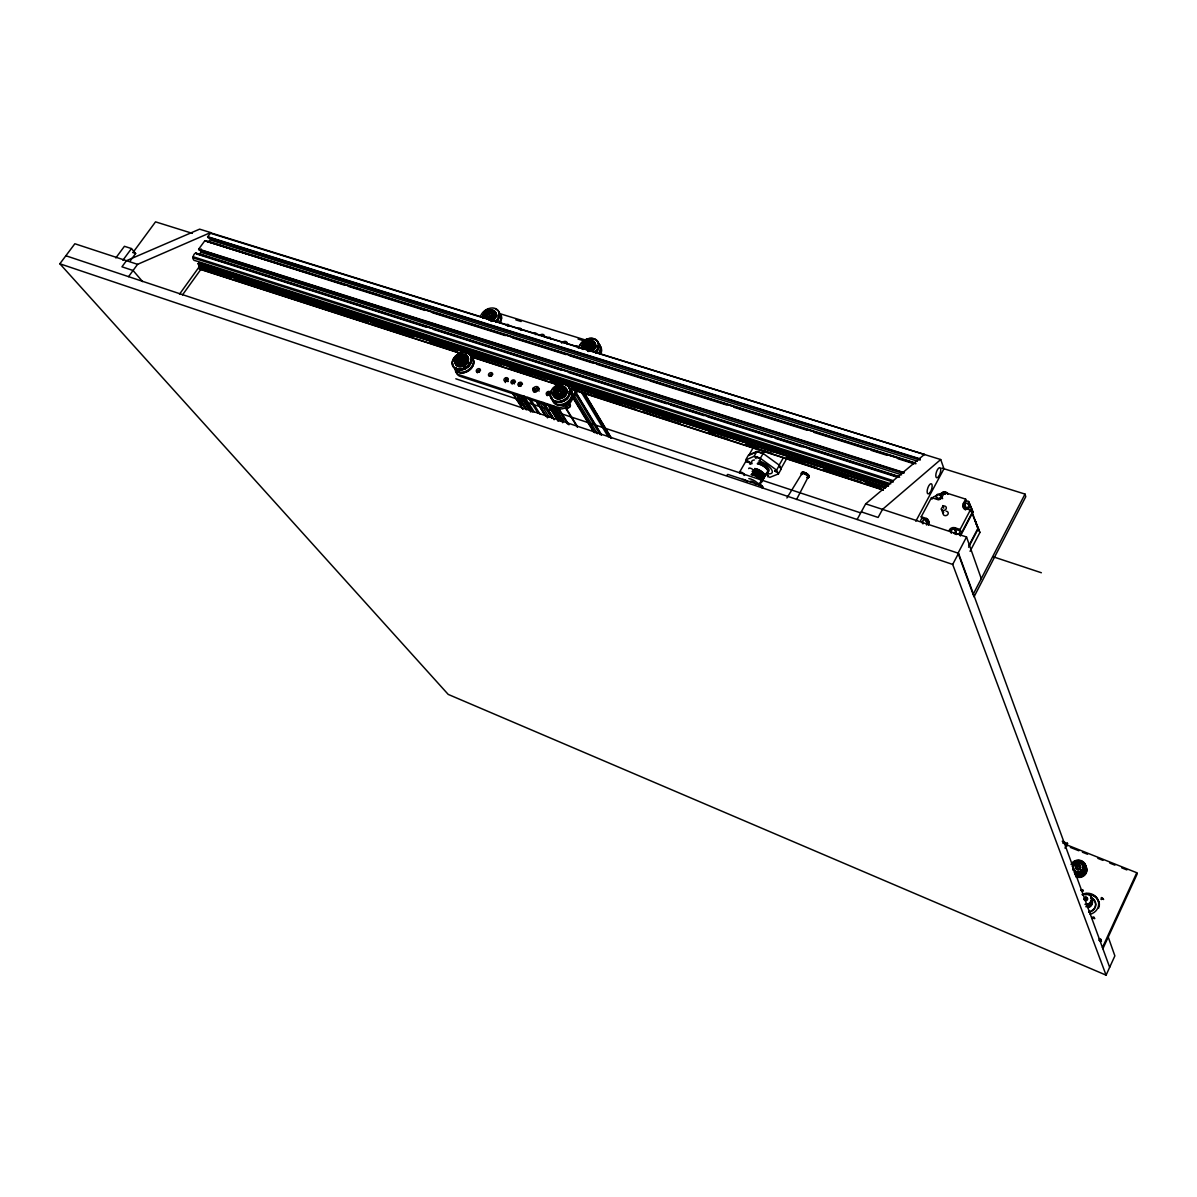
<?xml version="1.0" encoding="UTF-8"?>
<svg xmlns="http://www.w3.org/2000/svg" width="1197" height="1197" viewBox="0 0 1197 1197"><rect width="100%" height="100%" fill="white"/><g stroke="black" fill="none" stroke-linecap="round" stroke-linejoin="round"><path stroke-width="1.5" d="M1101.479 899.456C1100.043 894.683 1104.921 900.728 1101.689 898.738M1092.577 918.668L1091.978 917.201L1094.148 917.231L1092.577 918.668L1093.25 917.59M584.794 342.372L585.632 345.589A3.367 2.544 -29.9 0 0 589.552 341.609A3.367 2.544 -29.9 0 0 584.271 341.399A3.367 2.544 -29.9 0 0 585.572 345.664C582.385 338.033 592.904 344.527 584.735 344.033M556.051 388.247L556.919 391.464C553.598 383.893 564.236 390.491 555.992 389.953M201.066 248.871L200.916 252.283L199.465 254.303M220.891 275.041L201.32 268.712C198.493 270.402 198.463 263.789 198.777 262.532L889.311 484.291M917.351 461.114L209.849 239.894L208.398 241.899M1066.991 845.501L1067.515 843.376M485.578 311.774L486.446 314.916C483.094 307.734 493.433 313.704 485.473 313.375M915.481 463.448L204.882 240.687L198.642 249.2L199.36 250.263L902.613 473.279M1067.5 843.511L1062.233 841.252M1099.415 940.618L1101.001 939.795L1101.435 941.47M1092.322 918.683L1093.519 917.53L1094.642 918.174M1101.21 899.516L1101.883 898.558M760.768 485.653L761.457 486.566L760.798 485.518M460.74 357.349C461.803 354.866 458.256 355.075 457.628 356.616C456.835 360.477 461.653 356.093 461.758 358.846M142.593 281.609L133.076 270.492L121.944 266.811L126.448 260.692L199.63 229.151L210.627 232.562L137.58 264.342L74.857 243.754L59.85 263.774L448.217 694.41L1106.088 975.151L1114.871 955.879L1108.227 937.071M1102.452 947.545L1136.776 872.733L1066.557 844.783L1064.971 848.104M1102.886 948.727L1137.15 874.005L1136.776 872.733M1067.021 846.07L1066.452 844.498L1067.47 843.301M1085.17 900.503L1086.667 897.421L1085.754 897.286M796.559 499.508L807.96 477.408M973.131 594.4L1025.006 494.077L941.874 468.102M970.064 551.323L979.894 532.515L975.121 520.486L979.894 532.515M857.112 519.483L865.685 503.847L966.533 536.974L958.049 553.134L974.029 596.854L1025.769 496.695L1025.006 494.077M1106.088 975.151L952.692 564.43L958.543 553.298L65.865 255.754M969.016 545.398L977.919 528.371L971.096 509.144M968.597 547.209L978.473 528.341M956.253 534.55L959.455 533.278L960.637 531.034L960.084 529.478L970.303 510.072L965.066 508.396A4.249 3.561 -18.3 0 1 963.435 503.309L965.65 499.134L944.538 492.401L942.039 497.099A4.219 3.516 -19.6 0 1 936.024 499.059L931.475 497.608L921.211 516.775L921.795 518.316L920.613 520.53M965.65 499.134L966.188 500.705L968.627 501.483L972.009 509.413L970.842 511.643L970.303 510.072M960.877 534.086L972.398 512.181M972.009 509.413L972.952 512.151L960.428 535.972L959.455 533.278M963.615 508.336A4.249 3.561 -18.3 0 1 963.974 504.88L966.188 500.705M941.276 508.845L942.937 506.196A2.603 2.185 -19.4 0 1 946.199 507.244A2.603 2.185 -19.4 0 1 944.613 510.221A2.603 2.185 -19.4 0 1 941.351 509.159L942.757 512.795A2.603 2.17 -19.3 0 1 942.997 511.643M915.81 521.249L943.969 468.76L940.722 459.543L210.777 232.876L207.605 236.797L208.308 237.874L920.179 460.097M786.998 458.077L780.848 468.865L779.097 465.229L783.496 457.508M769.716 477.423L778.424 473.907L781.192 469.044L779.367 465.244L763.117 453.439L756.953 451.449L748.424 455.174L745.641 460.007L754.14 456.311L756.953 451.449M775.611 471.409L776.284 470.226M778.424 473.907L776.584 470.122L779.367 465.244M754.14 456.311L760.319 458.316L764.868 450.506M426.356 327.185L196.667 254.003C194.423 250.353 190.443 260.781 195.455 260.722L890.777 483.827M753.197 447.708L748.783 455.354L757.177 451.688L763.088 453.603M739.522 472.246L745.985 461.069M786.908 497.997L801.766 473.817M577.358 391.464L569.652 403.853A8.978 6.883 -31.4 0 1 557.997 408.626L460.052 376.307A8.738 6.494 -33.1 0 1 456.416 370.92M576.4 389.878L568.695 402.282A8.992 6.898 -31.4 0 1 557.009 407.07L458.99 374.751A8.738 6.494 -33.1 0 1 455.354 369.364M182.483 294.926L200.901 269.295M179.52 294.178L200.138 265.51M128.558 276.642L137.58 264.342M133.181 252.238L155.535 221.849L192.358 233.355M130.293 260.796L135.65 253.51L131.475 248.572L124.428 246.298L115.825 257.939M122.872 260.258L131.475 248.572M943.401 493.837L944.687 493.777M940.722 459.543L882.503 509.383L878.119 517.448L861.286 511.867M865.685 503.847L924.368 454.456M747.527 461.967L749.277 462.655M585.677 343.913L587.398 342.776L589.059 343.285M556.979 389.758L558.715 388.606L560.391 389.145M486.551 313.315L488.226 312.193L487.254 310.666M460.86 355.704L461.862 357.2L460.291 356.691L458.601 357.813L457.583 356.317M1082.028 890.224C1077.779 891.331 1085.514 887.695 1081.639 891.316M1081.579 890.583L1082.836 890.239M1085.23 897.376A1.781 1.691 -4.8 0 0 1084.766 900.279A1.781 1.691 -4.8 0 0 1087.639 899.201A1.781 1.691 -4.8 0 0 1085.23 897.376L1084.213 899.575M1101.674 898.782L1102.946 898.438L1103.544 899.546M933.226 496.979L942.697 493.209M1101.943 898.648L1103.469 899.261M1082.148 890.373L1083.36 891.062M1093.37 917.74L1094.671 918.727M756.968 457.478L757.761 457.733M747.646 461.503L749.816 462.76M498.82 313.33L587.787 340.711M515.832 319.868L521.159 321.514M578.061 339.035L583.388 340.681M210.193 233.161L924.802 454.561M207.65 236.692L919.924 458.81M207.635 237.021L919.85 459.214M208.667 241.525L914.433 462.655M204.702 240.777L915.959 463.703M344.811 285.23L204.956 240.732M348.372 286.352L425.1 310.427M432.237 312.656L505.403 335.609M512.54 337.838L566.061 354.626M569.637 355.748L592.829 363.035M596.405 364.142L646.365 379.823M649.926 380.93L726.654 405.005M733.791 407.249L806.958 430.187M814.095 432.431L867.616 449.219M871.192 450.341L887.246 455.369M897.959 458.735L914.014 463.763M198.702 249.096L904.124 472.561M198.687 249.425L904.049 472.965M200.916 252.283L901.595 474.82M199.734 253.929L898.678 476.361M195.979 253.166L899.65 477.199M195.724 253.195L897.69 476.72M433.479 329.444L561.677 370.292M568.799 372.566L666.744 403.763M670.305 404.9L704.135 415.673M707.696 416.81L771.796 437.234M775.357 438.371L802.065 446.885M809.187 449.144L896.433 476.945M193.166 256.757L893.441 480.73M193.121 257.864L893.216 482.062M886.768 483.917L199.959 263.998L198.777 262.532M224.856 272.003L237.305 275.998M265.764 285.14L292.427 293.729M303.095 297.155L326.212 304.577M344.003 310.307L356.452 314.302M384.895 323.444L390.237 325.165M463.149 348.611L482.705 354.896M504.042 361.748L520.052 366.895M541.388 373.763L553.837 377.758M582.281 386.915L587.622 388.621M660.52 412.067L669.422 414.925M701.427 425.204L717.437 430.351M738.773 437.219L751.222 441.214M198.014 263.579L888.578 485.638M197.999 263.909L888.503 486.027M199.555 265.854L885.72 486.835M885.6 487.478L199.45 266.392L885.571 487.553M199.345 266.692L885.436 487.912M235.136 279.634L265.39 289.405M272.497 291.694L309.873 303.769M327.679 309.514L354.372 318.133M389.953 329.624L398.855 332.497M430.89 342.836L443.339 346.861M471.813 356.048L487.837 361.225M509.189 368.122L532.321 375.589M550.126 381.334L559.014 384.207M571.478 388.232L576.819 389.953M594.61 395.698L621.303 404.317M664.021 418.112L669.362 419.833M708.504 432.476L713.846 434.197M745.881 444.551L758.329 448.561M786.803 457.763L802.828 462.94M824.179 469.823L847.311 477.304M865.117 483.049L881.127 488.211M201.111 268.861L231.365 278.632M234.911 279.784L368.392 322.891M371.953 324.043L412.89 337.255M430.681 343L457.374 351.634M471.618 356.227L501.872 365.998M508.994 368.302L546.371 380.362M549.917 381.514L558.819 384.387M571.283 388.412L635.353 409.105M642.475 411.409L679.836 423.469M708.31 432.671L727.896 439M745.686 444.745L772.379 453.364M786.624 457.957L816.878 467.728M824 470.032L861.376 482.107M864.922 483.244L880.947 488.421M199.256 268.771L462.177 353.728M471.064 356.601L558.116 384.731M568.784 388.172L883.236 489.782M199.33 269.041L460.636 353.504M470.72 363.065A8.574 6.359 -33.1 0 1 458.75 369.484A10.309 7.646 -33.1 0 1 455.429 356.197A10.219 7.586 -33.1 0 1 471.109 356.856L558.326 385.075M568.814 388.456L883.371 490.142M132.822 252.582L135.65 253.51M921.211 516.775L926.358 518.451L926.942 520.007A4.234 3.546 -20.3 0 1 929.156 523.613M960.637 531.034L955.999 529.523A4.264 3.606 -19 0 0 949.924 531.483L949.356 529.942A4.264 3.606 -19 0 1 955.445 527.967L960.084 529.478M921.795 518.316L926.942 520.007M455.818 378.791L860.374 512.795M993.45 556.874L1041.36 572.75M59.85 263.774L952.692 564.43M1063.145 842.763L1066.736 843.975M1062.981 843.122L1066.452 844.498M1070.387 847.416L1078.811 850.768M1082.417 852.204L1087.549 854.254M1097.814 858.339L1102.946 860.374M1109.784 863.097L1114.916 865.147M1121.754 867.87L1126.886 869.92M1099.4 940.453C1103.619 941.231 1098.637 936.114 1099.19 940.244M760.574 485.354L758.479 484.965L760.005 485.339M760.319 458.316L776.584 470.122M766.843 474.97L767.606 475.778M459.274 355.195L460.291 356.691M478.336 370.442L479.384 372.013M490.516 374.422L491.548 375.993M505.987 379.479L507.004 381.05M519.962 400.786L523.014 405.484M518.361 400.262L521.413 404.945M517.074 399.11L521.159 405.349M512.944 393.125L523.059 409.03M512.391 393.259L522.76 409.06M517.852 395.19L526.979 409.254M506.122 378.222L508.112 381.409M516.281 393.858L526.396 409.539M505.822 378.506L507.857 381.634M515.982 394.127L526.141 409.748M512.466 380.721L514.486 383.863M522.61 396.416L532.77 412.127M522.924 398.122L531.034 410.646M520.86 396.012L531.034 411.708M520.53 396.147L530.705 411.843M524.017 396.057L534.146 411.753M530.047 398.451L540.131 414.147M519.977 384.042L520.994 385.614M518.84 383.22L520.86 386.362M527.922 397.344L538.007 413.04M536.75 402.192L545.817 416.361M539.144 401.564L549.184 417.334M536.54 400.845L547.508 417.873M536.675 401.908L544.725 414.521M534.146 388.247L536.151 391.404M543.139 402.416L554.136 419.743M534.042 388.606L536.032 391.748M543.034 402.791L552.041 416.99M532.874 388.217L534.879 391.374M541.882 402.416L551.907 418.187M537.139 387.963L539.129 391.12M547.089 403.718L558.041 421.045M535.717 389.19L536.72 390.761M544.874 404.661L552.879 417.259M550.156 405.559L560.091 421.314M551.473 408.955L555.453 415.269M548.421 405.155L558.371 420.91M555.393 407.788L559.493 414.566M561.348 417.274L563.458 420.895M554.435 407.01L563.368 421.224M553.433 405.738L563.353 421.524M553.134 405.753L563.054 421.553M552.655 406.636L562.68 422.721M548.166 391.599L550.141 394.756M558.056 407.399L568.934 424.8M547.912 392.003L549.887 395.175M557.802 407.818L567.692 423.618M547.642 392.227L549.632 395.384M557.548 408.027L567.438 423.828M565.777 407.668L577.582 426.731M565.448 407.818L577.328 427.134M557.787 387.095L558.715 388.606M572.72 396.282L595.014 432.895M573.004 397.269L593.413 430.74M572.675 397.404L580.53 410.421M581.158 411.544L593.787 432.237M574.126 395.459L597.408 433.763M575.533 391.763L601.612 434.855M575.188 391.913L601.283 434.99M574.979 393.125L600.131 434.616M584.121 393.723L610.036 436.935M582.909 392.526L609.797 437.324M581.263 392.003L608.196 436.8M584.63 393.364L611.502 438.207M585.094 394.801L611.024 438.057M584.166 393.454L611.039 438.267M586.5 341.22L587.398 342.776M586.41 344.556L587.308 346.098M972.952 512.151L968.627 501.483M977.919 528.371L972.488 514.336M928.513 525.094L927.914 523.553A4.234 3.546 -20.3 0 0 926.358 518.451M931.475 497.608L932.059 499.179M942.817 505.568L943.775 508.201M1085.44 897.72L1085.874 898.947M958.543 553.298L1109.664 967.296M942.039 497.099L942.608 498.67M955.445 527.967L955.999 529.523M944.538 492.401L945.106 493.987M966.533 536.974L981.271 578.66M963.435 503.309L963.974 504.88M965.066 508.396L965.62 509.967M490.022 311.265A4.354 3.202 -31.7 0 1 492.521 315.26A4.354 3.202 -31.7 0 1 486.865 318.297A4.354 3.202 -31.7 0 1 485.369 313.764M491.294 311.938A4.339 3.202 -31.7 0 1 492.76 315.933A4.339 3.202 -31.7 0 1 487.837 318.881M486.88 318.716A4.339 3.202 -31.7 0 1 485.234 315.185M490.575 315.38A2.304 1.691 -31.7 0 1 490.216 315.828M488.66 316.651A2.304 1.691 -31.7 0 1 487.598 316.621M480.64 315.963A10.204 7.511 -31.7 0 1 494.9 308.347A10.204 7.511 -31.7 0 1 496.112 320.751M490.007 310.517A7.182 5.282 -31.7 0 1 496.366 314.213A7.182 5.282 -31.7 0 1 491.084 321.454A6.928 5.087 -31.7 0 0 496.142 315.888A6.928 5.087 -31.7 0 0 493.284 310.996M483.289 316.008A7.182 5.282 -31.7 0 1 484.037 314.497M495.319 309.05A10.204 7.511 -31.7 0 1 496.56 321.469M485.817 310.891A10.204 7.511 -31.7 0 1 488.167 309.634M483.618 316.173A6.928 5.087 -31.7 0 1 484.336 314.706M499.104 312.971A10.175 7.496 -31.8 0 1 500.062 322.487M498.64 312.267A10.175 7.496 -31.8 0 1 499.598 321.769M499.074 313.075A10.1 7.436 -31.8 0 1 500.032 322.517M498.715 315.065A8.484 6.239 -31.8 0 1 496.291 321.993M498.206 318.552A8.125 5.985 -31.8 0 1 496.067 321.843M498.536 314.781A8.484 6.239 -31.7 0 1 498.715 316.472M498.341 318.282A8.484 6.239 -31.7 0 1 496.112 321.724M498.027 318.267A8.125 5.985 -31.7 0 1 495.887 321.559M487.867 310.517A6.958 5.117 -31.7 0 1 495.588 312.911A6.958 5.117 -31.7 0 1 490.59 320.587M482.885 318.193A6.958 5.117 -31.7 0 1 483.783 313.853A6.613 4.863 -31.7 0 0 483.064 317.863M487.807 310.577A6.613 4.863 -31.7 0 1 495.154 312.836A6.613 4.863 -31.7 0 1 490.411 320.138M489.558 310.756A6.09 4.474 -31.7 0 1 494.945 313.883A6.09 4.474 -31.7 0 1 490.456 320.018M483.708 317.908A6.09 4.474 -31.7 0 1 484.501 314.123M489.393 310.502A6.09 4.474 -31.7 0 1 494.795 314.257A6.09 4.474 -31.7 0 1 488.825 320.212M483.558 317.654A6.09 4.474 -31.7 0 1 484.336 313.868M496.935 315.05A6.943 5.102 -31.7 0 1 497.084 316.442M491.817 315.439A3.037 2.229 -31.7 0 1 491.488 316.083M491.009 316.681A3.037 2.229 -31.7 0 1 490.396 317.175M486.581 317.04A3.037 2.229 -31.7 0 1 486.326 316.502M491.967 315.694A3.037 2.229 -31.7 0 1 487.733 317.983M490.486 311.684A3.696 2.723 -31.7 0 1 491.668 315.2A3.696 2.723 -31.7 0 1 487.269 317.564A3.696 2.723 -31.7 0 1 485.324 314.437M490.426 312.267A3.262 2.394 -31.7 0 1 491.578 315.155A3.262 2.394 -31.7 0 1 488.092 317.474A3.262 2.394 -31.7 0 1 485.728 315.41M490.471 315.35A2.17 1.601 -31.7 0 1 490.127 315.769M560.809 388.052A4.519 3.456 -31.3 0 1 563.533 392.347A4.519 3.456 -31.3 0 1 557.667 395.489A4.519 3.456 -31.3 0 1 555.962 390.641M560.495 387.544A4.519 3.456 -31.3 0 1 563.353 391.524A4.519 3.456 -31.3 0 1 558.041 395.07A4.519 3.456 -31.3 0 1 555.199 391.105M561.198 391.928A2.394 1.825 -31.3 0 1 560.824 392.407M559.208 393.259A2.394 1.825 -31.3 0 1 558.086 393.215M565.837 385.06A10.593 8.11 -31.4 0 1 569.533 395.489A10.593 8.11 -31.4 0 1 556.904 402.237A10.593 8.11 -31.4 0 1 551.054 392.96M560.899 384.821A10.593 8.11 -31.4 0 1 563.473 384.641M560.346 386.616A7.466 5.716 -31.3 0 1 566.884 393.065A7.466 5.716 -31.3 0 1 556.44 398.646A7.466 5.716 -31.3 0 1 555.318 389.294M560.435 386.99A7.197 5.506 -31.3 0 1 566.869 392.676A7.197 5.506 -31.3 0 1 557.712 398.81A7.197 5.506 -31.3 0 1 554.465 390.985M569.233 388.322A10.564 8.095 -31.4 0 1 565.523 403.015A10.564 8.095 -31.4 0 1 552.041 397.509M552.715 400.382A10.578 8.095 -31.4 0 0 565.972 403.733A10.578 8.095 -31.4 0 0 571.193 390.521A10.489 8.035 -31.4 0 1 565.972 403.718A10.489 8.035 -31.4 0 1 552.834 400.397M569.458 391.404A8.813 6.748 -31.4 0 1 569.338 395.13M568.455 397.03A8.813 6.748 -31.4 0 1 557.009 401.728M569.114 391.539A8.439 6.464 -31.4 0 1 569.338 393.274M568.156 396.925A8.439 6.464 -31.4 0 1 563.203 401.025A8.813 6.748 -31.4 0 0 568.291 396.746M561.139 401.638A8.439 6.464 -31.4 0 1 559.089 401.773M569.293 391.12A8.813 6.748 -31.4 0 1 569.173 394.86M560.959 401.668A8.813 6.748 -31.4 0 1 558.819 401.803M567.991 396.656A8.439 6.464 -31.4 0 1 563.039 400.756M559.927 386.137A7.227 5.521 -31.3 0 1 566.046 392.885A7.227 5.521 -31.3 0 1 555.184 397.344A7.227 5.521 -31.3 0 1 556.5 387.544M559.792 386.227A6.883 5.252 -31.3 0 1 565.388 393.14A6.883 5.252 -31.3 0 1 554.51 396.357A6.883 5.252 -31.3 0 1 558.116 386.721M559.927 386.93A6.329 4.833 -31.3 0 1 565.582 391.928A6.329 4.833 -31.3 0 1 557.548 397.314A6.329 4.833 -31.3 0 1 554.69 390.431M559.777 386.676A6.329 4.833 -31.3 0 1 565.433 391.673A6.329 4.833 -31.3 0 1 557.383 397.06A6.329 4.833 -31.3 0 1 554.54 390.192M562.44 391.973A3.157 2.409 -31.3 0 1 562.126 392.661M561.632 393.274A3.157 2.409 -31.3 0 1 561.004 393.798M559.508 394.412A3.157 2.409 -31.3 0 1 558.73 394.471M557.428 394.037A3.157 2.409 -31.3 0 1 556.695 393.02M562.605 392.227A3.157 2.409 -31.3 0 1 557.578 394.292M569.338 404.766A1.781 1.377 -31.4 0 1 570.026 406.411A1.781 1.377 -31.4 0 1 568.111 407.683A1.781 1.377 -31.4 0 1 566.765 406.486M561.019 388.008A3.845 2.933 -31.3 0 1 562.351 391.793A3.845 2.933 -31.3 0 1 557.772 394.232A3.845 2.933 -31.3 0 1 555.662 390.88M561.602 388.935A3.382 2.589 -31.3 0 1 561.139 393.155A3.382 2.589 -31.3 0 1 556.455 393.2M569.413 404.167A2.229 1.721 -31.4 0 1 570.266 406.217A2.229 1.721 -31.4 0 1 567.887 407.818A2.229 1.721 -31.4 0 1 566.196 406.322M569.892 401.474A9.995 5.416 -72.2 0 1 569.413 402.461A8.11 4.399 -72.2 0 1 569.188 402.88M568.44 404.017A10.444 5.671 -72.3 0 1 568.006 404.571M589.418 342.297A4.474 3.382 -29.9 0 1 592.425 345.664A4.474 3.382 -29.9 0 1 588.146 349.584M584.525 348.462A4.474 3.382 -29.9 0 1 584.181 345.813M589.133 341.788A4.474 3.382 -29.9 0 1 592.006 345.634A4.474 3.382 -29.9 0 1 586.754 349.15A4.474 3.382 -29.9 0 1 583.882 345.29M590.091 345.559A2.364 1.796 -29.9 0 1 588.475 347.205A2.229 1.691 -29.9 0 0 589.971 345.544M585.976 346.786A2.364 1.796 -29.9 0 1 585.767 346.367M589.433 339.23A10.489 7.96 -29.9 0 1 598.47 342.731A10.489 7.96 -29.9 0 1 596.091 352.352M582.37 343A10.489 7.96 -29.9 0 1 584.45 341.28M579.288 346.546A10.504 7.96 -29.9 0 1 593.966 338.721A10.504 7.96 -29.9 0 1 595.672 351.634M579.333 346.502A10.414 7.885 -29.9 0 1 593.892 338.736A10.414 7.885 -29.9 0 1 595.582 351.544M593.727 342.103A7.122 5.401 -29.9 0 1 592.096 351.409A7.391 5.611 -29.9 0 0 595.732 344.826A7.391 5.611 -29.9 0 0 590.72 340.816M582.131 348.312A7.122 5.401 -29.9 0 1 582.4 346.786M590.749 341.19A7.122 5.401 -29.9 0 1 592.35 341.459M581.787 348.207A7.391 5.611 -29.9 0 1 582.071 346.621M582.804 345.05A7.391 5.611 -29.9 0 1 583.941 343.614M598.096 343.404A10.474 7.945 -29.9 0 1 599.443 353.31A10.384 7.885 -29.9 0 0 598.066 343.524M597.677 342.701A10.459 7.945 -29.9 0 1 599.009 352.591M597.976 345.649A8.723 6.613 -29.9 0 1 595.672 352.846M597.557 349.285A8.349 6.344 -29.9 0 1 595.433 352.681M597.393 349A8.364 6.344 -29.9 0 1 596.555 350.766M597.812 345.364A8.723 6.613 -29.9 0 1 598.051 347.13M597.722 349.015A8.723 6.613 -29.9 0 1 596.854 350.871M588.52 340.442A7.152 5.416 -29.9 0 1 595.089 344.197A7.152 5.416 -29.9 0 1 589.971 351.439M581.787 348.911A7.152 5.416 -29.9 0 1 585.124 341.848M588.4 340.532A6.808 5.162 -29.9 0 1 594.7 344.811A6.808 5.162 -29.9 0 1 588.101 351.499M581.996 348.581A6.808 5.162 -29.9 0 1 585.168 341.863M588.535 341.22A6.254 4.743 -29.9 0 1 594.325 345.155A6.254 4.743 -29.9 0 1 588.266 351.305M582.655 348.626A6.254 4.743 -29.9 0 1 583.343 344.691M588.385 340.965A6.254 4.743 -29.9 0 1 594.176 344.901A6.254 4.743 -29.9 0 1 588.116 351.05M583.059 349.479A6.254 4.743 -29.9 0 1 583.193 344.437M596.181 345.649A7.137 5.416 -29.9 0 1 596.375 347.1M591.243 346.367A3.127 2.364 -29.9 0 1 590.929 347.04M590.45 347.654A3.127 2.364 -29.9 0 1 589.822 348.162M589.657 342.222A3.8 2.873 -29.9 0 1 591.019 345.888A3.8 2.873 -29.9 0 1 586.485 348.312A3.8 2.873 -29.9 0 1 584.345 345.065M590.72 343.599A3.352 2.544 -29.9 0 1 589.089 347.729A3.352 2.544 -29.9 0 1 584.854 346.741M518.914 386.003A2.214 1.676 -32.2 0 1 522.52 384.072M489.498 376.367A2.199 1.646 -32.7 0 1 492.655 374.257M518.136 328.606A2.185 1.616 -31.3 0 1 521.024 329.998M520.156 329.788A2.17 1.616 -31.3 0 1 520.68 329.744M547.253 395.713A2.229 1.706 -31.7 0 1 551.159 393.633M575.832 346.517A2.214 1.676 -30.2 0 1 578.824 347.953M577.822 347.699A2.214 1.676 -30.2 0 1 578.854 347.743M477.379 372.836A2.185 1.631 -32.9 0 1 480.491 370.277M505.972 324.836A2.17 1.601 -31.5 0 1 508.845 326.212M507.468 326.168A2.17 1.601 -31.5 0 1 509.413 326.242M533.802 391.958A3.172 2.424 -31.9 0 1 535.687 388.576A3.172 2.424 -31.9 0 1 539.353 388.995M547.104 338.108A2.199 1.646 -30.8 0 1 550.5 339.155M505.478 382.576A2.214 1.661 -32.4 0 1 508.112 379.299M533.578 333.409A2.185 1.631 -31 0 1 536.585 334.337M535.583 334.576A2.185 1.631 -31 0 1 536.121 334.547M511.912 383.698A2.214 1.676 -32.3 0 1 515.503 381.783M561.707 343.18A3.157 2.379 -30.5 0 1 565.463 341.399A3.157 2.379 -30.5 0 1 567.094 344.078M564.505 343.27A3.142 2.379 -30.5 0 1 568.081 344.377M599.323 345.873A8.888 6.748 -29.9 0 1 600.46 354.282M599.712 345.484A8.888 6.748 -29.9 0 1 600.43 350.781M539.503 335.519A3.127 2.349 -30.9 0 1 543.064 334.442A3.127 2.349 -30.9 0 1 544.321 337.015M541.822 336.222A3.127 2.349 -30.9 0 1 545.084 336.761M462.476 356.212A4.399 3.247 -33.1 0 1 465.064 360.013A4.399 3.247 -33.1 0 1 459.902 363.454A4.399 3.247 -33.1 0 1 457.314 359.654A3.741 2.768 -33 0 0 460.172 362.137A3.741 2.768 -33 0 0 464.062 358.965A3.741 2.768 -33 0 0 461.773 356.003M461.084 355.778A4.399 3.247 -33 0 1 464.93 358.561A4.399 3.247 -33 0 1 460.606 362.886A4.399 3.247 -33 0 1 456.775 360.102M462.655 359.923A2.334 1.721 -33 0 0 462.97 358.442A2.199 1.631 -33 0 1 462.566 359.878M461.818 360.761A2.334 1.721 -33 0 1 459.229 360.94M458.84 369.304A10.309 7.646 -33.1 0 0 471.229 356.871A10.309 7.646 -33.1 0 0 455.429 356.197A10.219 7.586 -33.1 0 0 458.825 369.185A10.219 7.586 -33.1 0 0 471.109 356.856M465.304 352.98A10.309 7.646 -33.1 0 1 471.633 361.165A10.309 7.646 -33.1 0 1 460.905 369.948A10.309 7.646 -33.1 0 1 452.72 363.26M453.199 361.045A10.309 7.646 -33.1 0 1 454.291 358.861M455.937 356.856A10.309 7.646 -33.1 0 1 458.002 355.165M462.177 354.866A7.257 5.387 -33.1 0 1 468.371 360.506A7.257 5.387 -33.1 0 1 459.109 366.686A7.257 5.387 -33.1 0 1 456.147 358.891M465.468 355.374A7.002 5.192 -33.1 0 1 467.877 361.659A7.002 5.192 -33.1 0 1 460.381 366.656A7.002 5.192 -33.1 0 1 455.399 362.093M471.409 357.245A10.294 7.631 -33.1 0 1 468.581 370.726A10.294 7.631 -33.1 0 1 454.89 368.272M470.93 356.571A10.279 7.631 -33.1 0 1 468.102 370.023A10.279 7.631 -33.1 0 1 454.441 367.584M471.379 357.364A10.204 7.571 -33.1 0 1 468.581 370.726A10.204 7.571 -33.1 0 1 455.01 368.287M470.945 359.489A8.574 6.359 -33.1 0 1 471.109 361.225M457.179 368.676A8.574 6.359 -33.1 0 1 456.012 367.479M470.765 361.285A8.199 6.09 -33.1 0 1 470.406 363.065M469.538 364.801A8.199 6.09 -33.1 0 1 458.93 369.2M470.541 362.796A8.574 6.359 -33.1 0 1 458.571 369.2M466.142 367.12A6.987 5.192 -33.1 0 1 462.835 368.496M469.344 364.531A8.214 6.09 -33.1 0 1 462.506 369.095M460.007 354.881A7.032 5.207 -33.1 0 1 467.803 359.324A7.032 5.207 -33.1 0 1 458.227 365.713A7.032 5.207 -33.1 0 1 457 356.901M459.947 354.94A6.688 4.953 -33.1 0 1 467.369 359.16A6.688 4.953 -33.1 0 1 458.256 365.25A6.688 4.953 -33.1 0 1 457.074 356.856M468.955 362.437A7.017 5.207 -33.1 0 1 468.207 363.918M461.698 355.135A6.15 4.549 -33.1 0 1 466.935 359.908A6.15 4.549 -33.1 0 1 459.109 365.145A6.15 4.549 -33.1 0 1 456.596 358.546M461.533 354.896A6.15 4.549 -33.1 0 1 466.77 359.654A6.15 4.549 -33.1 0 1 458.93 364.89A6.15 4.549 -33.1 0 1 456.431 358.292M465.678 366.432A6.673 4.953 -33.1 0 1 464.137 367.255M464.062 359.309A3.067 2.274 -33.1 0 1 463.912 359.968M463.598 360.626A3.067 2.274 -33.1 0 1 462.491 361.733M461.773 362.107A3.067 2.274 -33.1 0 1 460.306 362.392M464.002 358.681A3.067 2.274 -33.1 0 0 463.763 358.142A3.292 2.439 -33 0 1 461.862 361.569A3.292 2.439 -33 0 1 458.107 361.165M464.227 359.564A3.067 2.274 -33.1 0 1 460.471 362.631M466.007 366.925A6.673 4.953 -33.1 0 1 464.481 367.748M461.264 360.94A2.199 1.631 -33 0 1 459.319 360.851M457.853 360.566A3.292 2.439 -33 0 1 457.793 359.908M462.536 356.736A3.292 2.439 -33 0 1 463.598 357.499M753.975 469.688A7.302 2.693 29.8 0 1 763.073 474.536A7.302 2.693 29.8 0 1 761.92 478.261M751.387 474.625A6.943 2.544 29.8 0 1 759.242 478.411A6.943 2.544 29.8 0 1 760.604 482.675M752.06 473.443A6.943 2.544 29.8 0 1 760.215 477.483A6.943 2.544 29.8 0 1 760.843 481.583M754.649 468.506A7.302 2.693 29.8 0 1 763.506 473.099A7.302 2.693 29.8 0 1 763.192 477.124M754.783 468.715A6.943 2.559 29.8 0 1 762.339 472.231A6.943 2.559 29.8 0 1 764.314 476.601M748.843 478.605A7.317 2.663 29.8 0 1 759.242 485.383M751.252 474.416A7.317 2.678 29.8 0 1 759.556 478.486A7.317 2.678 29.8 0 1 760.783 482.9M760.334 482.99A7.317 2.678 29.8 0 1 759.227 482.975M754.095 469.897A6.943 2.559 29.8 0 1 761.965 473.683A6.943 2.559 29.8 0 1 763.297 477.947M752.614 472.052A7.317 2.693 29.8 0 1 761.726 476.9A7.317 2.693 29.8 0 1 760.574 480.61M752.569 473.339A7.317 2.678 29.8 0 1 761.038 478.082A7.317 2.678 29.8 0 1 760.484 481.837M757.342 463.823A7.302 2.708 29.8 0 1 765.646 467.877A7.302 2.708 29.8 0 1 766.828 472.336M750.28 481.852A2.933 1.062 29.8 0 1 752.808 481.658A2.933 1.062 29.8 0 1 755.427 484.261M753.287 470.87A7.317 2.693 29.8 0 1 762.145 475.463A7.317 2.693 29.8 0 1 761.846 479.473M753.422 471.079A6.943 2.559 29.8 0 1 761.831 475.374A6.943 2.559 29.8 0 1 761.696 479.264M752.733 472.261A6.943 2.559 29.8 0 1 760.604 476.047A6.943 2.559 29.8 0 1 761.95 480.311M760.918 485.982A2.888 1.047 29.8 0 1 761.457 486.416M761.89 486.85A2.888 1.047 29.8 0 1 762.205 487.897M748.738 468.625A2.918 1.077 29.9 0 1 750.983 468.431A2.918 1.077 29.9 0 1 753.856 470.75A2.918 1.077 29.9 0 1 752.09 471.334M756.055 458.586A2.918 1.092 29.9 0 1 755.92 456.775A2.918 1.092 29.9 0 1 759.586 458.436A2.918 1.092 29.9 0 1 759.706 460.247M742.484 479.488A2.933 1.062 29.9 0 1 745.985 480.64M746.554 481.089A2.933 1.062 29.9 0 1 747.272 481.957M762.923 487.074A2.349 0.853 29.7 0 0 760.319 485.204L728.629 474.655A2.334 0.838 30.1 0 0 727.312 475.209M758.943 460.785A11.671 4.354 29.8 0 1 771.422 469.344A11.671 4.354 29.8 0 1 767.457 473.668M752.105 463.703A11.671 4.354 29.8 0 1 754.394 459.992M757.521 463.463A8.035 2.993 29.8 0 1 766.813 468.566A8.035 2.993 29.8 0 1 766.514 472.86M758.195 462.281A8.035 2.993 29.8 0 1 766.843 466.755A8.035 2.993 29.8 0 1 768.265 471.483M739.866 473.309A2.888 1.062 30 0 1 740.464 472.007A2.888 1.062 30 0 1 743.921 473.803A2.888 1.062 30 0 1 743.921 475.418M765.362 473.773A2.873 1.062 29.7 0 1 768.279 475.673A2.873 1.062 29.7 0 1 767.965 476.975M757.357 484.246A3.127 1.137 29.8 0 1 761.112 485.488A3.127 1.137 29.8 0 1 762.265 487.778M757.821 484.157A2.768 1.002 29.8 0 1 761.412 485.458A2.768 1.002 29.8 0 1 761.771 487.344M746.33 462.147A2.888 1.077 30 0 1 747.108 460.86A2.888 1.077 30 0 1 750.639 462.91A2.888 1.077 30 0 1 749.846 464.197M801.795 474.611A3.576 1.362 29.3 0 1 803.486 473.608A3.576 1.362 29.3 0 1 807.451 475.912A3.576 1.362 29.3 0 1 807.152 477.723M801.406 473.234A4.294 1.631 29.3 0 1 804.519 472.845A4.294 1.631 29.3 0 1 808.813 475.972A4.294 1.631 29.3 0 1 807.182 477.438M801.795 473.518A4.189 1.586 29.3 0 1 804.07 472.396A4.189 1.586 29.3 0 1 808.768 475.463A4.189 1.586 29.3 0 1 807.302 477.094M802.14 473.369A3.935 1.496 29.3 0 1 805.925 472.995A3.935 1.496 29.3 0 1 808.559 476.705M801.466 474.087A4.204 1.586 29.3 0 1 803.441 472.905A4.204 1.586 29.3 0 1 808.11 475.613A4.204 1.586 29.3 0 1 807.736 477.738M801.571 474.371A3.935 1.496 29.3 0 1 803.426 473.264A3.935 1.496 29.3 0 1 807.795 475.808A3.935 1.496 29.3 0 1 807.451 477.798M946.154 511.209A2.589 2.17 -19.3 0 1 948.069 513.992A2.589 2.17 -19.3 0 1 944.373 515.458A2.589 2.17 -19.3 0 1 943.745 512.166M940.049 495.468A2.529 2.095 -19.6 0 1 941.186 498.221A2.529 2.095 -19.6 0 1 937.879 499.538A2.529 2.095 -19.6 0 1 936.742 496.785M964.647 509.473A4.249 3.561 -18.3 0 1 964.228 509.144M969.016 504.82A2.544 2.125 -18.3 0 1 969.286 507.842A2.544 2.125 -18.3 0 1 965.755 508.411A2.544 2.125 -18.3 0 1 965.485 505.388M967.834 504.446A2.544 2.125 -18.3 0 1 968.463 504.565M925.64 521.189A2.529 2.125 -20.3 0 1 926.538 525.019M922.917 522.625A2.529 2.125 -20.3 0 1 923.276 522.116M954.712 530.63A2.559 2.155 -19 0 1 955.041 534.386M922.169 522.461A2.529 2.125 -20.3 0 1 925.76 520.007A2.529 2.125 -20.3 0 1 926.044 523.732M923.022 523.852A2.529 2.125 -20.3 0 1 922.303 522.999M950.642 531.812A2.559 2.155 -19 0 1 952.752 529.283A2.559 2.155 -19 0 1 955.595 530.645A2.559 2.155 -19 0 1 953.979 533.413M951.51 533.219A2.559 2.155 -19 0 1 951.076 532.83M939.989 495.304A4.264 3.561 -19.3 0 1 948.084 494.002M940.378 495.079A3.771 3.142 -19.3 0 1 947.515 493.927M942.742 493.822A2.319 1.93 -19.3 0 1 945.66 493.792M1072.243 863.261A7.781 7.287 -7.2 0 1 1082.627 861.66A7.781 7.287 -7.2 0 1 1085.066 871.207A7.781 7.287 -7.2 0 1 1075.101 874.483M1082.342 862.962A6.479 6.075 -7.2 0 1 1080.592 873.406M1075.639 873.361A6.479 6.075 -7.2 0 1 1074.188 872.553M1072.288 866.583A5.925 5.551 -7.3 0 1 1080.068 862.079A5.925 5.551 -7.3 0 1 1083.3 869.98A5.925 5.551 -7.3 0 1 1074.397 871.73M1085.395 865.79A7.751 7.272 -7 0 1 1075.983 876.877M1085.021 867.496A6.479 6.075 -7.1 0 1 1074.921 874.543M1071.031 864.503A7.781 7.287 -7.2 0 1 1081.295 860.658A7.781 7.287 -7.2 0 1 1085.23 870.234A7.781 7.287 -7.2 0 1 1074.966 874.079M1085.26 865.386A7.751 7.272 -7 0 1 1075.834 876.473M1080.322 868.842A1.766 1.661 -7.1 0 1 1079.948 869.635M1084.647 870.758A5.641 5.297 -7 0 1 1084.243 872.104M1083.465 873.286A5.641 5.297 -7 0 1 1079.679 875.276M1078.198 875.261A5.641 5.297 -7 0 1 1075.534 874.184M1083.973 866.972A5.641 5.297 -7.1 0 1 1084.273 869.71M1078.302 874.588A4.938 4.623 -7 0 1 1077.061 874.259M1083.809 866.538A5.656 5.297 -7.2 0 1 1084.123 869.261M1083.704 870.593A5.656 5.297 -7.2 0 1 1082.941 871.79M1073.395 866.433A5.656 5.297 -7.2 0 1 1075.22 864.279M1079.425 863.276A5.656 5.297 -7.2 0 1 1080.831 863.636M1072.587 866.703A5.656 5.297 -7.2 0 1 1080.008 862.409A5.656 5.297 -7.2 0 1 1083.105 869.965A5.656 5.297 -7.2 0 1 1074.607 871.64M1073.589 870.638A5.656 5.297 -7.2 0 1 1072.886 869.441M1072.811 866.643A5.387 5.042 -7.3 0 1 1079.889 862.558A5.387 5.042 -7.3 0 1 1082.836 869.74A5.387 5.042 -7.3 0 1 1074.741 871.341M1073.769 870.399A5.387 5.042 -7.3 0 1 1073.111 869.246M1077.943 865.715A1.766 1.661 -7.3 0 1 1079.874 867.586A1.766 1.661 -7.3 0 1 1077.405 868.887A1.766 1.661 -7.3 0 1 1076.746 866.329M1077.869 865.057A2.469 2.319 -7.3 0 1 1080.517 867.885A2.469 2.319 -7.3 0 1 1076.746 869.306A2.469 2.319 -7.3 0 1 1076.672 865.506A2.469 2.319 -7.2 0 0 1076.791 869.426A2.469 2.319 -7.2 0 0 1080.562 868.005A2.469 2.319 -7.2 0 0 1077.913 865.177M1086.786 894.144A11.357 10.743 -4.2 0 1 1089.749 894.174M1092.577 894.937A11.357 10.743 -4.2 0 1 1099.25 906.353M1091.155 898.019A7.81 7.391 -4.2 0 1 1088.836 912.144M1090.976 897.526A7.81 7.391 -4.2 0 1 1088.672 911.665M1082.627 894.578A5.716 5.401 -4.8 0 1 1091.499 897.735A5.716 5.401 -4.8 0 1 1084.931 904.304M1092.068 902.792A4.608 4.369 -4.3 0 1 1087.878 907.58M1091.559 898.558A5.701 5.387 -4.5 0 1 1087.43 907.072M1091.455 898.229A5.701 5.387 -4.5 0 1 1085.814 906.698M1082.746 894.907A5.716 5.401 -4.7 0 1 1091.395 897.391A5.716 5.401 -4.7 0 1 1086.547 904.678M1090.467 904.468A4.623 4.369 -4.5 0 1 1088.507 905.8M1091.245 900.159A4.623 4.369 -4.5 0 1 1091.469 902.403M1090.706 900.952A3.95 3.741 -4.5 0 1 1086.098 905.007M1085.2 894.787A11.267 10.653 -4.2 0 1 1098.681 908.029M1082.028 894.578A11.282 10.668 -4.3 0 1 1097.948 899.979A11.282 10.668 -4.3 0 1 1090.078 914.254M1078.841 865.296C1076.298 870.129 1075.28 861.152 1078.841 865.296M774.654 470.855L776.554 471.947L774.743 470.78M486.251 315.544A3.696 2.723 -31.7 0 0 490.695 311.115A3.696 2.723 -31.7 0 0 484.994 310.906A3.696 2.723 -31.7 0 0 486.251 315.544M486.221 314.931A3.262 2.394 -31.7 0 0 490.142 311.025A3.262 2.394 -31.7 0 0 485.114 310.846A3.262 2.394 -31.7 0 0 486.221 314.931M486.73 313.898A2.005 1.481 -31.7 0 0 488.945 311.37A2.005 1.481 -31.7 0 0 485.773 311.519A2.005 1.481 -31.7 0 0 486.73 313.898M557.323 401.623A10.608 8.11 -31.3 0 0 569.892 388.756A10.608 8.11 -31.3 0 0 553.313 387.948A10.608 8.11 -31.3 0 0 557.323 401.623A10.519 8.035 -31.3 0 0 569.787 388.741A10.519 8.035 -31.3 0 0 553.343 387.948A10.519 8.035 -31.3 0 0 557.323 401.504M556.829 392.257A3.845 2.933 -31.3 0 0 561.408 387.604A3.845 2.933 -31.3 0 0 555.393 387.304A3.845 2.933 -31.3 0 0 556.829 392.257M556.8 391.628A3.396 2.589 -31.3 0 0 560.839 387.514A3.396 2.589 -31.3 0 0 555.528 387.259A3.396 2.589 -31.3 0 0 556.8 391.628M557.323 390.536A2.095 1.601 -31.3 0 0 559.598 387.873A2.095 1.601 -31.3 0 0 556.261 387.978A2.095 1.601 -31.3 0 0 557.323 390.536M585.602 346.292A3.815 2.888 -29.9 0 0 590.106 341.699A3.815 2.888 -29.9 0 0 584.121 341.459A3.815 2.888 -29.9 0 0 585.602 346.292M586.081 344.601A2.065 1.571 -29.9 0 0 588.311 341.983A2.065 1.571 -29.9 0 0 584.989 342.103A2.065 1.571 -29.9 0 0 586.081 344.601M519.363 385.898A2.214 1.676 -32.2 0 0 522.012 383.205A2.214 1.676 -32.2 0 0 518.57 383.04A2.214 1.676 -32.2 0 0 519.363 385.898M489.887 376.247A2.199 1.646 -32.7 0 0 492.521 373.584A2.199 1.646 -32.7 0 0 489.139 373.434A2.199 1.646 -32.7 0 0 489.887 376.247M547.717 395.16A2.244 1.706 -31.7 0 0 550.381 392.451A2.244 1.706 -31.7 0 0 546.879 392.272A2.244 1.706 -31.7 0 0 547.717 395.16M477.693 372.267A2.199 1.631 -32.9 0 0 480.326 369.619A2.199 1.631 -32.9 0 0 476.96 369.454A2.199 1.631 -32.9 0 0 477.693 372.267M534.85 391.838A3.187 2.424 -31.9 0 0 538.635 387.993A3.187 2.424 -31.9 0 0 533.682 387.738A3.187 2.424 -31.9 0 0 534.85 391.838M505.358 381.304A2.214 1.661 -32.4 0 0 508.007 378.641A2.214 1.661 -32.4 0 0 504.595 378.476A2.214 1.661 -32.4 0 0 505.358 381.304M512.346 383.594A2.214 1.676 -32.3 0 0 514.994 380.915A2.214 1.676 -32.3 0 0 511.568 380.751A2.214 1.676 -32.3 0 0 512.346 383.594M464.361 367.314A6.075 4.504 -33.1 0 0 465.753 366.566A6.135 4.549 -33.1 0 1 464.376 367.359M458.242 360.162A3.741 2.768 -33 0 0 462.745 355.674A3.741 2.768 -33 0 0 457.03 355.419A3.741 2.768 -33 0 0 458.242 360.162M458.197 359.549A3.307 2.439 -33 0 0 462.177 355.584A3.307 2.439 -33 0 0 457.134 355.359A3.307 2.439 -33 0 0 458.197 359.549M458.735 358.502A2.035 1.511 -33 0 0 460.98 355.928A2.035 1.511 -33 0 0 457.793 356.048A2.035 1.511 -33 0 0 458.735 358.502M937.401 498.221A2.529 2.11 -19.6 0 0 940.962 495.797A2.529 2.11 -19.6 0 0 937.101 494.556A2.529 2.11 -19.6 0 0 937.401 498.221M965.859 507.348A2.544 2.125 -18.3 0 0 969.435 504.91A2.544 2.125 -18.3 0 0 965.515 503.653A2.544 2.125 -18.3 0 0 965.859 507.348M1076.118 871.64A4.953 4.638 -7.3 0 0 1083.046 866.793A4.953 4.638 -7.3 0 0 1075.22 863.65A4.953 4.638 -7.3 0 0 1076.118 871.64M1076.163 871.76A4.953 4.638 -7.2 0 0 1083.09 866.912A4.953 4.638 -7.2 0 0 1075.265 863.785A4.953 4.638 -7.2 0 0 1076.163 871.76M1076.761 867.107A1.766 1.661 -7.4 0 0 1079.245 865.371A1.766 1.661 -7.4 0 0 1076.447 864.249A1.766 1.661 -7.4 0 0 1076.761 867.107M938.628 476.511A5.312 1.99 -72.1 0 0 940.244 467.892A5.312 1.99 -72.1 0 0 935.964 473.788A5.312 1.99 -72.1 0 0 938.628 476.511M930.024 492.565A5.327 2.005 -71.9 0 0 931.625 483.947A5.327 2.005 -71.9 0 0 927.301 489.887A5.327 2.005 -71.9 0 0 930.024 492.565M210.178 242.093A1.631 1.167 -74.7 0 0 209.565 242.393A1.691 1.197 -74.7 0 1 210.178 242.048"/></g></svg>
